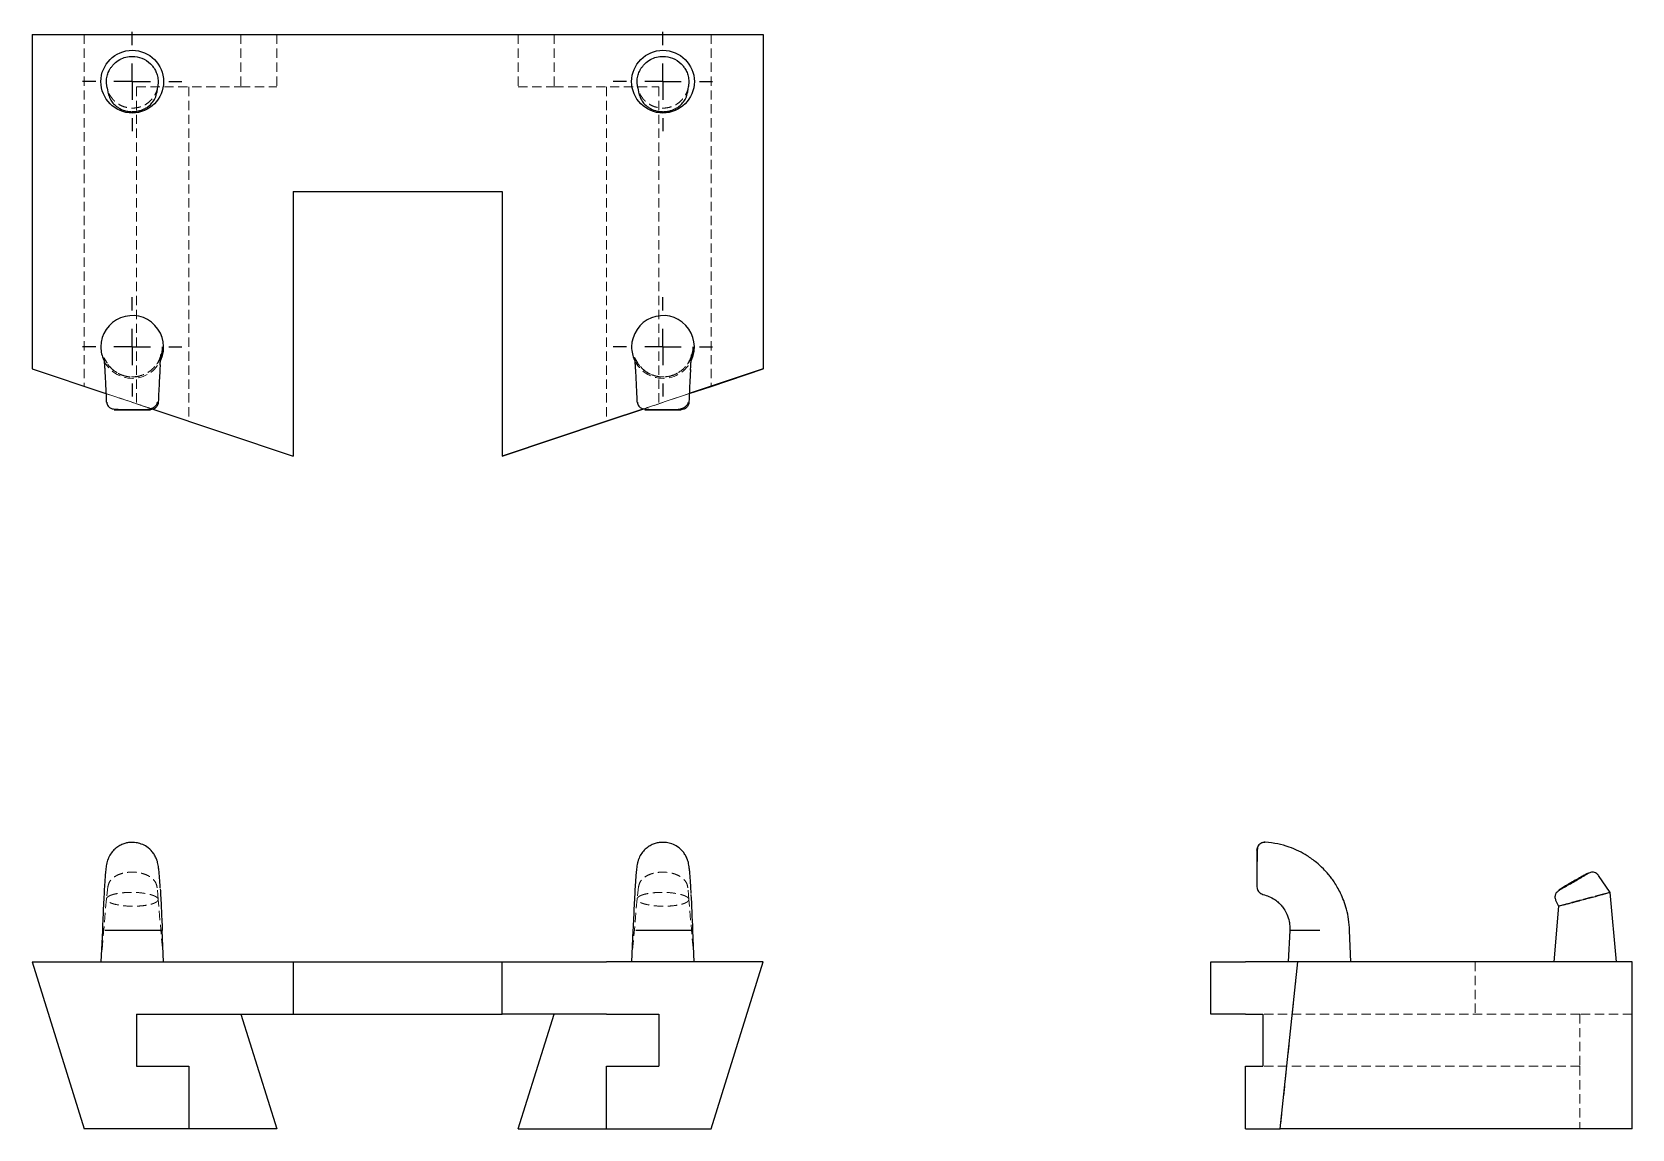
# Model space of a CAD drawing. Header units: millimetres. Extents: x 33 to 252, y 37 to 187.
import ezdxf

# ---------------------------------------------------------------- set-up
doc = ezdxf.new("R2010")
doc.units = ezdxf.units.MM
doc.linetypes.add('HIDDEN', pattern=[1.905, 1.27, -0.635])
doc.layers.add('10', color=7, linetype='Continuous')

# ---------------------------------------------------------------- blocks, each defined once
blk = doc.blocks.new('SW_CENTERMARKSYMBOL_0')
at = {"layer": '10', "color": 0}
for p, q in [((0, 5), (0, 6.79)), ((0, 0), (0, 2.5)), ((-5, 0), (-6.79, 0)), ((0, 0), (-2.5, 0)), ((0, 0), (0, -2.5)), ((0, 0), (2.5, 0)), ((5, 0), (6.79, 0)), ((0, -5), (0, -6.79))]:
    blk.add_line(p, q, dxfattribs=at)
blk = doc.blocks.new('SW_CENTERMARKSYMBOL_1')
at = {"layer": '10', "color": 0}
for p, q in [((0, 5), (0, 6.79)), ((0, 0), (0, 2.5)), ((-5, 0), (-6.79, 0)), ((0, 0), (-2.5, 0)), ((0, 0), (0, -2.5)), ((0, 0), (2.5, 0)), ((5, 0), (6.79, 0)), ((0, -5), (0, -6.79))]:
    blk.add_line(p, q, dxfattribs=at)
blk = doc.blocks.new('SW_CENTERMARKSYMBOL_2')
at = {"layer": '10', "color": 0}
for p, q in [((0, 5), (0, 6.79)), ((0, 0), (0, 2.5)), ((-5, 0), (-6.79, 0)), ((0, 0), (-2.5, 0)), ((0, 0), (0, -2.5)), ((0, 0), (2.5, 0)), ((5, 0), (6.79, 0)), ((0, -5), (0, -6.79))]:
    blk.add_line(p, q, dxfattribs=at)
blk = doc.blocks.new('SW_CENTERMARKSYMBOL_3')
at = {"layer": '10', "color": 0}
for p, q in [((0, 5), (0, 6.79)), ((0, 0), (0, 2.5)), ((-5, 0), (-6.79, 0)), ((0, 0), (-2.5, 0)), ((0, 0), (0, -2.5)), ((0, 0), (2.5, 0)), ((5, 0), (6.79, 0)), ((0, -5), (0, -6.79))]:
    blk.add_line(p, q, dxfattribs=at)

msp = doc.modelspace()

# ---------------------------------------------------------------- linework, layer by layer
at = {"color": 7, "linetype": 'Continuous', "lineweight": 25}
for p, q in [((33, 186.81), (33, 141.1)), ((33, 186.81), (133, 186.81)), ((133, 186.81), (133, 141.1)), ((43.28, 179.55), (43.18, 180.18)), ((43.26, 179.55), (43.43, 178.73)), ((50.1, 178.98), (50.2, 179.72)), ((50.25, 180.38), (50.19, 179.72)), ((115.85, 179.55), (115.75, 180.18)), ((115.83, 179.55), (116.01, 178.73)), ((122.67, 178.99), (122.78, 179.72)), ((122.82, 180.38), (122.76, 179.72)), ((50.09, 178.9), (50.1, 178.96)), ((122.66, 178.91), (122.66, 178.92)), ((68.71, 165.38), (68.71, 129.19)), ((68.71, 165.38), (97.29, 165.38)), ((97.29, 165.38), (97.29, 129.19)), ((33, 141.1), (43.11, 137.73)), ((133, 141.1), (122.89, 137.73)), ((125.86, 138.71), (133, 141.1)), ((122.89, 137.73), (125.86, 138.71)), ((49.54, 135.58), (68.71, 129.19)), ((97.29, 129.19), (111.57, 133.95)), ((111.57, 133.95), (97.29, 129.19)), ((116.65, 135.64), (111.57, 133.95)), ((111.57, 133.95), (116.65, 135.64)), ((200.62, 75.74), (200.61, 75.66)), ((43.41, 74.09), (43.39, 74.01)), ((50.05, 73.98), (50.01, 74.11)), ((115.97, 74.1), (115.96, 74.05)), ((200.52, 73.46), (200.52, 73.28)), ((248.83, 69.52), (247.23, 71.83)), ((248.83, 69.52), (247.23, 71.83)), ((241.37, 68.45), (241.76, 67.63)), ((241.37, 68.45), (241.76, 67.63)), ((249.67, 60.02), (248.84, 69.52)), ((241.76, 67.63), (241.1, 60.02)), ((42.62, 64.32), (42.43, 60.02)), ((51, 60.02), (50.81, 64.32)), ((115.19, 64.32), (115, 60.02)), ((123.57, 60.02), (123.38, 64.32)), ((205, 64.32), (204.81, 60.02)), ((213.38, 60.02), (213.19, 64.32)), ((33, 60.02), (68.71, 60.02)), ((33, 60.02), (40.14, 37.17)), ((68.71, 60.02), (68.71, 52.88)), ((68.71, 60.02), (97.29, 60.02)), ((97.29, 52.88), (97.29, 60.02)), ((97.29, 60.02), (111.57, 60.02)), ((133, 60.02), (111.57, 60.02)), ((125.86, 37.17), (133, 60.02)), ((194.19, 52.88), (194.19, 60.02)), ((194.19, 60.02), (198.95, 60.02)), ((206.1, 60.02), (198.95, 60.02)), ((203.71, 37.17), (206.1, 60.02)), ((251.81, 60.02), (206.1, 60.02)), ((251.81, 37.17), (251.81, 60.02)), ((47.29, 52.88), (68.71, 52.88)), ((47.29, 52.88), (47.29, 45.74)), ((61.57, 52.88), (66.5, 37.17)), ((68.71, 52.88), (97.29, 52.88)), ((111.57, 52.88), (97.29, 52.88)), ((99.5, 37.17), (104.43, 52.88)), ((111.57, 52.88), (118.71, 52.88)), ((118.71, 52.88), (118.71, 45.74)), ((198.95, 52.88), (194.19, 52.88)), ((198.95, 52.88), (201.33, 52.88)), ((201.33, 52.88), (201.33, 45.74)), ((47.29, 45.74), (54.43, 45.74)), ((54.43, 45.74), (54.43, 37.17)), ((111.57, 45.74), (118.71, 45.74)), ((111.57, 37.17), (111.57, 45.74)), ((198.95, 37.17), (198.95, 45.74)), ((198.95, 45.74), (201.33, 45.74)), ((54.43, 37.17), (40.14, 37.17)), ((66.5, 37.17), (54.43, 37.17)), ((99.5, 37.17), (111.57, 37.17)), ((111.57, 37.17), (125.86, 37.17)), ((198.95, 37.17), (203.71, 37.17)), ((251.81, 37.17), (203.71, 37.17))]:
    msp.add_line(p, q, dxfattribs=at)
at = {"color": 7, "linetype": 'HIDDEN', "lineweight": 18}
for p, q in [((40.14, 186.81), (40.14, 138.71)), ((61.57, 186.81), (61.57, 179.67)), ((66.5, 186.81), (66.5, 179.67)), ((99.5, 186.81), (99.5, 179.67)), ((104.43, 186.81), (104.43, 179.67)), ((125.86, 186.81), (125.86, 138.71)), ((47.29, 179.67), (47.29, 136.33)), ((47.29, 179.67), (61.57, 179.67)), ((54.43, 179.67), (54.43, 133.95)), ((61.57, 179.67), (66.5, 179.67)), ((99.5, 179.67), (104.43, 179.67)), ((104.43, 179.67), (118.71, 179.67)), ((111.57, 179.67), (111.57, 133.95)), ((118.71, 179.67), (118.71, 136.33)), ((50.1, 178.96), (50.1, 178.98)), ((122.66, 178.92), (122.67, 178.99)), ((33, 141.1), (40.14, 138.71)), ((54.43, 133.95), (40.14, 138.71)), ((43.11, 137.73), (49.54, 135.58)), ((47.29, 136.33), (54.43, 133.95)), ((111.57, 133.95), (122.89, 137.73)), ((122.89, 137.73), (116.65, 135.64)), ((116.65, 135.64), (118.71, 136.33)), ((43.38, 70.3), (43.18, 68.64)), ((50.25, 68.57), (50.12, 70.17)), ((115.96, 70.3), (115.76, 68.64)), ((122.82, 68.57), (122.69, 70.17)), ((43.18, 68.63), (42.43, 60.02)), ((43.18, 68.57), (43.19, 68.64)), ((51, 60.02), (50.25, 68.57)), ((115.75, 68.63), (115, 60.02)), ((115.75, 68.57), (115.76, 68.64)), ((123.57, 60.02), (122.82, 68.57)), ((246.76, 68.99), (247.3, 69.13)), ((206.1, 60.02), (203.71, 37.17)), ((230.38, 60.02), (230.38, 52.88)), ((244.67, 52.88), (201.33, 52.88)), ((244.67, 52.88), (244.67, 45.74)), ((251.81, 52.88), (244.67, 52.88)), ((244.67, 45.74), (201.33, 45.74)), ((244.67, 45.74), (244.67, 37.17))]:
    msp.add_line(p, q, dxfattribs=at)
at = {"color": 7, "linetype": 'Continuous', "lineweight": 25}
for centre in [(46.71, 180.38), (119.29, 180.38)]:
    msp.add_circle(centre, 4.29, dxfattribs=at)
for centre, start, end in [((46.71, 144.1), 335.3015, 180), ((119.29, 144.1), 335.3311, 180), ((46.71, 144.1), 180, 204.8357), ((119.29, 144.1), 180, 204.7913)]:
    msp.add_arc(centre, 4.29, start, end, dxfattribs=at)
at = {"color": 7, "linetype": 'HIDDEN', "lineweight": 18}
for centre, start, end in [((46.71, 144.1), 204.8357, 335.3015), ((119.29, 144.1), 204.7913, 335.3311)]:
    msp.add_arc(centre, 4.29, start, end, dxfattribs=at)
at = {"color": 7, "linetype": 'Continuous', "lineweight": 25}
for points, knots in [([(43.5, 181.76), (43.52, 181.81), (43.57, 181.93), (43.66, 182.08), (43.75, 182.23), (43.85, 182.37), (43.95, 182.5), (44.04, 182.62), (44.14, 182.73), (44.43, 183.02), (44.97, 183.42), (45.82, 183.76), (46.86, 183.89), (48.08, 183.66), (48.92, 183.11), (49.35, 182.67), (49.5, 182.48), (49.66, 182.27), (49.81, 182.03), (49.94, 181.76), (50.07, 181.46), (50.16, 181.12), (50.23, 180.76), (50.25, 180.51), (50.25, 180.38)], [0, 0, 0, 0, 0.019971, 0.039213, 0.057728, 0.07552, 0.092592, 0.108946, 0.124586, 0.139515, 0.237907, 0.332572, 0.42404, 0.561304, 0.707955, 0.731314, 0.756914, 0.784767, 0.814886, 0.847287, 0.881983, 0.918989, 0.958323, 1, 1, 1, 1]), ([(116.07, 181.76), (116.09, 181.81), (116.15, 181.93), (116.23, 182.08), (116.32, 182.23), (116.42, 182.37), (116.52, 182.5), (116.62, 182.62), (116.72, 182.73), (117, 183.02), (117.54, 183.42), (118.39, 183.76), (119.44, 183.89), (120.65, 183.66), (121.49, 183.11), (121.92, 182.67), (122.08, 182.48), (122.23, 182.27), (122.38, 182.03), (122.52, 181.76), (122.64, 181.46), (122.73, 181.12), (122.8, 180.76), (122.82, 180.51), (122.82, 180.38)], [0, 0, 0, 0, 0.019976, 0.039222, 0.057741, 0.075537, 0.092612, 0.10897, 0.124613, 0.139544, 0.237933, 0.332595, 0.42406, 0.56132, 0.707965, 0.731324, 0.756922, 0.784774, 0.814893, 0.847292, 0.881987, 0.918992, 0.958324, 1, 1, 1, 1]), ([(43.18, 180.18), (43.18, 180.22), (43.18, 180.29), (43.18, 180.48), (43.2, 180.76), (43.27, 181.12), (43.37, 181.45), (43.45, 181.66), (43.5, 181.76)], [0, 0, 0, 0, 0.066678, 0.122412, 0.359756, 0.585073, 0.798458, 1, 1, 1, 1]), ([(115.75, 180.18), (115.75, 180.22), (115.75, 180.29), (115.75, 180.48), (115.77, 180.76), (115.84, 181.12), (115.94, 181.45), (116.02, 181.66), (116.07, 181.76)], [0, 0, 0, 0, 0.066693, 0.122436, 0.359769, 0.585078, 0.798459, 1, 1, 1, 1]), ([(43.43, 178.76), (43.5, 178.5), (43.63, 178.03), (44.03, 177.48), (44.43, 177.08), (44.95, 176.71), (45.53, 176.44), (46.2, 176.29), (46.75, 176.26), (47.27, 176.31), (47.74, 176.41), (48.15, 176.55), (48.55, 176.74), (48.99, 177.03), (49.46, 177.49), (49.9, 178.14), (50.03, 178.68), (50.1, 178.97)], [0, 0, 0, 0, 0.088354, 0.162845, 0.223783, 0.272432, 0.374007, 0.430836, 0.490849, 0.546926, 0.597599, 0.642807, 0.685954, 0.741797, 0.812566, 0.898739, 1, 1, 1, 1]), ([(116, 178.77), (116.07, 178.52), (116.2, 178.04), (116.6, 177.48), (117, 177.08), (117.52, 176.71), (118.11, 176.44), (118.78, 176.3), (119.32, 176.26), (119.84, 176.3), (120.31, 176.41), (120.72, 176.55), (121.12, 176.74), (121.56, 177.03), (122.03, 177.49), (122.47, 178.14), (122.6, 178.68), (122.67, 178.97)], [0, 0, 0, 0, 0.089069, 0.16401, 0.225011, 0.273527, 0.375022, 0.431918, 0.491848, 0.547673, 0.598095, 0.643163, 0.686292, 0.742213, 0.812982, 0.898873, 1, 1, 1, 1]), ([(42.84, 142.63), (42.84, 142.63), (42.83, 142.62), (42.84, 142.52), (42.86, 142.26), (42.89, 141.85), (42.93, 141.28), (42.97, 140.63), (43.01, 139.88), (43.05, 139.08), (43.09, 138.23), (43.13, 137.38), (43.15, 136.8), (43.16, 136.55)], [0, 0, 0, 0, 0.049582, 0.103806, 0.151847, 0.261619, 0.353151, 0.459502, 0.580761, 0.681566, 0.790881, 0.908773, 1, 1, 1, 1]), ([(50.52, 141.59), (50.52, 141.61), (50.54, 141.87), (50.57, 142.27), (50.61, 142.74), (50.64, 143.05), (50.65, 143.09), (50.65, 143.11)], [0, 0, 0, 0, 0.028923, 0.278644, 0.535467, 0.785155, 1, 1, 1, 1]), ([(50.81, 144.1), (50.8, 143.83), (50.79, 143.42), (50.66, 143.03), (50.61, 142.9)], [0, 0, 0, 0, 0.659572, 1, 1, 1, 1]), ([(115.41, 142.64), (115.41, 142.63), (115.4, 142.63), (115.41, 142.53), (115.43, 142.27), (115.46, 141.87), (115.5, 141.31), (115.54, 140.66), (115.58, 139.93), (115.62, 139.13), (115.65, 138.29), (115.69, 137.42), (115.72, 136.82), (115.73, 136.55)], [0, 0, 0, 0, 0.047306, 0.101157, 0.148873, 0.257766, 0.348611, 0.454198, 0.574615, 0.674737, 0.783321, 0.900439, 1, 1, 1, 1]), ([(123.06, 140.95), (123.07, 141.18), (123.1, 141.65), (123.14, 142.24), (123.18, 142.71), (123.21, 143.02), (123.21, 143.06), (123.22, 143.08)], [0, 0, 0, 0, 0.200612, 0.405528, 0.616406, 0.821701, 1, 1, 1, 1]), ([(123.38, 144.1), (123.37, 143.83), (123.36, 143.42), (123.23, 143.04), (123.19, 142.91)], [0, 0, 0, 0, 0.666574, 1, 1, 1, 1]), ([(50.52, 141.65), (50.51, 141.38), (50.47, 140.74), (50.41, 139.52), (50.34, 138.08), (50.29, 137.06), (50.27, 136.55)], [0, 0, 0, 0, 0.200444, 0.467039, 0.733518, 1, 1, 1, 1]), ([(123.06, 141.01), (123.04, 140.67), (122.99, 139.87), (122.92, 138.34), (122.87, 137.15), (122.84, 136.55)], [0, 0, 0, 0, 0.265012, 0.632513, 1, 1, 1, 1]), ([(43.23, 136.57), (43.23, 136.57), (43.16, 136.57), (43.16, 136.56), (43.16, 136.55)], [0, 0, 0, 0, 0.022833, 1, 1, 1, 1]), ([(43.23, 136.57), (43.24, 136.47), (43.26, 136.26), (43.41, 136.01), (43.59, 135.83), (43.86, 135.68), (44.17, 135.62), (44.56, 135.59), (45.02, 135.56), (45.63, 135.55), (46.43, 135.55), (47.41, 135.55), (48.15, 135.54), (48.72, 135.55), (49.17, 135.64), (49.54, 135.79), (49.83, 135.98), (50.09, 136.24), (50.16, 136.46), (50.2, 136.57)], [0, 0, 0, 0, 0.035181, 0.06653, 0.095793, 0.124803, 0.18807, 0.255244, 0.317362, 0.375242, 0.48071, 0.584765, 0.690492, 0.745962, 0.812542, 0.852331, 0.896939, 0.946346, 1, 1, 1, 1]), ([(50.27, 136.55), (50.26, 136.28), (50.14, 136.01), (49.74, 135.63), (49.47, 135.52), (49.2, 135.52)], [0, 0, 0, 0, 0.5, 0.5, 1, 1, 1, 1]), ([(115.79, 136.57), (115.79, 136.57), (115.73, 136.57), (115.73, 136.56), (115.73, 136.55)], [0, 0, 0, 0, 0.023438, 1, 1, 1, 1]), ([(115.79, 136.57), (115.8, 136.47), (115.83, 136.26), (115.97, 136.01), (116.15, 135.83), (116.42, 135.68), (116.73, 135.62), (117.12, 135.59), (117.59, 135.56), (118.21, 135.55), (119, 135.55), (119.98, 135.55), (120.72, 135.54), (121.29, 135.55), (121.75, 135.64), (122.12, 135.79), (122.41, 135.98), (122.66, 136.24), (122.74, 136.46), (122.78, 136.57)], [0, 0, 0, 0, 0.035119, 0.066382, 0.095542, 0.124462, 0.187738, 0.255199, 0.31761, 0.375398, 0.480347, 0.584432, 0.690595, 0.746325, 0.813118, 0.852909, 0.897391, 0.946571, 1, 1, 1, 1]), ([(122.84, 136.55), (122.83, 136.28), (122.71, 136.01), (122.31, 135.63), (122.04, 135.52), (121.77, 135.52)], [0, 0, 0, 0, 0.5, 0.5, 1, 1, 1, 1]), ([(44.23, 135.52), (44.22, 135.52), (44.49, 135.52), (45.17, 135.52), (45.45, 135.52), (46.06, 135.52), (46.38, 135.52), (47.04, 135.52), (47.37, 135.52), (47.97, 135.52), (48.25, 135.52), (48.93, 135.52), (49.2, 135.52), (49.2, 135.52)], [0, 0, 0, 0, 0.25, 0.25, 0.375, 0.375, 0.5, 0.5, 0.625, 0.625, 0.75, 0.75, 1, 1, 1, 1]), ([(116.8, 135.52), (116.8, 135.52), (116.86, 135.52), (117.1, 135.52), (117.28, 135.52), (117.75, 135.52), (118.02, 135.52), (118.63, 135.52), (118.95, 135.52), (119.61, 135.52), (119.93, 135.52), (120.54, 135.52), (120.82, 135.52), (121.28, 135.52), (121.46, 135.52), (121.71, 135.52), (121.77, 135.52), (121.77, 135.52)], [0, 0, 0, 0, 0.125, 0.125, 0.25, 0.25, 0.375, 0.375, 0.5, 0.5, 0.625, 0.625, 0.75, 0.75, 0.875, 0.875, 1, 1, 1, 1]), ([(50.03, 74.07), (49.95, 74.26), (49.79, 74.61), (49.37, 75.21), (48.77, 75.76), (47.98, 76.15), (47.18, 76.35), (46.45, 76.37), (45.79, 76.26), (45.25, 76.07), (44.7, 75.76), (44.18, 75.33), (43.72, 74.76), (43.51, 74.31), (43.4, 74.07)], [0, 0, 0, 0, 0.070495, 0.136393, 0.253802, 0.353515, 0.440362, 0.544855, 0.606029, 0.673255, 0.746449, 0.825308, 0.909827, 1, 1, 1, 1]), ([(122.62, 74.05), (122.54, 74.24), (122.38, 74.6), (121.96, 75.2), (121.35, 75.76), (120.56, 76.15), (119.74, 76.36), (119.01, 76.38), (118.34, 76.26), (117.8, 76.06), (117.24, 75.74), (116.71, 75.3), (116.24, 74.72), (116.04, 74.25), (115.93, 74.01)], [0, 0, 0, 0, 0.070181, 0.135923, 0.253209, 0.352581, 0.438745, 0.542732, 0.603659, 0.670692, 0.744031, 0.823572, 0.908963, 1, 1, 1, 1]), ([(200.61, 75.72), (200.6, 75.65), (200.57, 75.52), (200.54, 74.94), (200.53, 74.22), (200.53, 73.69), (200.52, 73.46)], [0, 0, 0, 0, 0.278642, 0.54664, 0.804823, 1, 1, 1, 1]), ([(200.52, 75.31), (200.53, 75.38), (200.54, 75.53), (200.59, 75.63), (200.61, 75.68)], [0, 0, 0, 0, 0.488417, 1, 1, 1, 1]), ([(200.52, 75.3), (200.52, 75.3), (200.52, 75.33), (200.52, 75.23), (200.52, 75), (200.52, 74.59), (200.52, 74.06), (200.52, 73.44), (200.52, 73.01), (200.52, 72.79)], [0, 0, 0, 0, 0.001901, 0.168345, 0.334887, 0.501043, 0.667614, 0.834071, 1, 1, 1, 1]), ([(201.66, 76.37), (201.55, 76.37), (201.33, 76.37), (201.03, 76.23), (200.77, 76.02), (200.67, 75.83), (200.61, 75.73)], [0, 0, 0, 0, 0.250326, 0.500685, 0.750093, 1, 1, 1, 1]), ([(213.19, 64.32), (213.16, 64.83), (213.1, 65.81), (212.8, 67.17), (212.42, 68.35), (211.98, 69.37), (211.54, 70.22), (211.1, 70.92), (210.69, 71.49), (210.21, 72.1), (209.55, 72.82), (208.6, 73.69), (207.48, 74.5), (206.22, 75.2), (204.87, 75.76), (203.34, 76.2), (202.24, 76.31), (201.66, 76.37)], [0, 0, 0, 0, 0.083692, 0.159494, 0.227501, 0.287762, 0.340322, 0.385229, 0.422532, 0.456214, 0.512554, 0.582839, 0.666918, 0.738922, 0.81848, 0.905532, 1, 1, 1, 1]), ([(43.37, 74.02), (43.36, 73.99), (43.28, 73.79), (43.23, 73.53), (43.13, 73.04), (43.06, 72.42), (42.99, 71.57), (42.92, 70.56), (42.85, 69.31), (42.77, 67.75), (42.7, 66.07), (42.65, 64.9), (42.62, 64.32)], [0, 0, 0, 0, 0.008636, 0.061411, 0.128661, 0.250845, 0.36162, 0.466206, 0.59886, 0.732991, 0.867102, 1, 1, 1, 1]), ([(50.53, 70.14), (50.53, 70.3), (50.5, 70.78), (50.45, 71.46), (50.39, 72.22), (50.33, 72.79), (50.27, 73.22), (50.19, 73.57), (50.14, 73.8), (50.07, 73.97), (50.06, 73.99)], [0, 0, 0, 0, 0.086683, 0.274146, 0.470407, 0.660307, 0.789542, 0.900578, 0.988294, 1, 1, 1, 1]), ([(115.97, 74.1), (115.95, 74.04), (115.86, 73.81), (115.79, 73.51), (115.7, 73.02), (115.63, 72.39), (115.56, 71.54), (115.49, 70.53), (115.42, 69.29), (115.34, 67.73), (115.27, 66.06), (115.22, 64.9), (115.19, 64.32)], [0, 0, 0, 0, 0.017963, 0.0699512, 0.1364464, 0.257527, 0.3673918, 0.4710478, 0.6024706, 0.7353885, 0.8682972, 1, 1, 1, 1]), ([(123.15, 69.36), (123.13, 69.77), (123.09, 70.53), (123.02, 71.45), (122.97, 72.2), (122.9, 72.78), (122.84, 73.21), (122.77, 73.56), (122.7, 73.82), (122.62, 74.03), (122.6, 74.09)], [0, 0, 0, 0, 0.20019, 0.3609848, 0.529251, 0.6919207, 0.8025118, 0.8974152, 0.9722581, 1, 1, 1, 1]), ([(200.52, 72.79), (200.52, 72.57), (200.52, 72.14), (200.52, 71.53), (200.52, 71.01), (200.52, 70.6), (200.52, 70.33), (200.52, 70.3), (200.52, 70.29)], [0, 0, 0, 0, 0.167329, 0.334858, 0.502748, 0.67058, 0.837384, 1, 1, 1, 1]), ([(247.24, 71.83), (247.19, 71.88), (247.11, 71.99), (246.93, 72.14), (246.69, 72.25), (246.44, 72.29), (246.2, 72.27), (246.03, 72.2), (245.81, 72.11), (245.65, 72.03), (245.61, 72.01)], [0, 0, 0, 0, 0.081444, 0.156118, 0.286889, 0.398855, 0.500812, 0.711294, 0.934263, 1, 1, 1, 1]), ([(200.52, 70.29), (200.54, 70.17), (200.56, 69.93), (200.74, 69.61), (201, 69.36), (201.23, 69.28), (201.34, 69.25)], [0, 0, 0, 0, 0.250145, 0.499856, 0.749597, 1, 1, 1, 1]), ([(242.25, 70.06), (242.24, 70.05), (242.07, 69.95), (241.82, 69.78), (241.57, 69.59), (241.39, 69.37), (241.3, 69.14), (241.27, 68.93), (241.28, 68.7), (241.34, 68.53), (241.37, 68.45)], [0, 0, 0, 0, 0.023109, 0.24746, 0.465309, 0.651561, 0.737253, 0.821573, 0.907914, 1, 1, 1, 1]), ([(245.34, 71.84), (245.16, 71.74), (244.95, 71.61), (244.49, 71.34), (244.23, 71.19), (243.71, 70.88), (243.44, 70.73), (242.94, 70.45), (242.71, 70.32), (242.31, 70.09), (242.15, 70), (241.91, 69.88), (241.84, 69.84), (241.8, 69.83), (241.83, 69.85), (241.99, 69.96), (242.25, 70.12), (242.67, 70.37), (243.14, 70.64), (243.4, 70.79), (243.92, 71.1), (244.19, 71.25), (244.69, 71.53), (244.92, 71.66), (245.32, 71.89), (245.48, 71.98), (245.72, 72.1), (245.79, 72.14), (245.83, 72.15), (245.8, 72.13), (245.64, 72.02), (245.51, 71.94), (245.34, 71.84)], [0, 0, 0, 0, 0.0625, 0.0625, 0.125, 0.125, 0.1875, 0.1875, 0.25, 0.25, 0.3125, 0.3125, 0.375, 0.375, 0.4375, 0.4375, 0.5, 0.5625, 0.5625, 0.625, 0.625, 0.6875, 0.6875, 0.75, 0.75, 0.8125, 0.8125, 0.875, 0.875, 0.9375, 0.9375, 1, 1, 1, 1]), ([(50.54, 70.01), (50.59, 69.23), (50.63, 68.33), (50.72, 66.39), (50.77, 65.36), (50.81, 64.32)], [0, 0, 0, 0, 0.5, 0.5, 1, 1, 1, 1]), ([(201.34, 69.25), (201.34, 69.25), (201.34, 69.24), (201.34, 69.25), (201.34, 69.25)], [0, 0, 0, 0, 0.4985772, 1, 1, 1, 1]), ([(201.34, 69.22), (201.62, 69.15), (202.19, 69), (202.9, 68.59), (203.45, 68.16), (203.87, 67.74), (204.27, 67.22), (204.67, 66.49), (204.92, 65.7), (205.02, 64.95), (205.01, 64.54), (205, 64.32)], [0, 0, 0, 0, 0.12918, 0.2642182, 0.3670585, 0.4416659, 0.5341585, 0.6589334, 0.8147058, 0.9038447, 1, 1, 1, 1]), ([(245.38, 68.57), (245.09, 68.49), (244.56, 68.35), (243.94, 68.18), (243.53, 68.08), (243.27, 68.01), (243.05, 67.95), (242.74, 67.87), (242.38, 67.77), (242.03, 67.69), (241.83, 67.64), (241.75, 67.62), (241.77, 67.63), (241.77, 67.63)], [0, 0, 0, 0, 0.155331, 0.290052, 0.349647, 0.403966, 0.452985, 0.496686, 0.62395, 0.747211, 0.86661, 0.982317, 1, 1, 1, 1]), ([(248.83, 69.52), (248.82, 69.52), (248.81, 69.51), (248.63, 69.45), (248.32, 69.37), (247.96, 69.27), (247.6, 69.17), (247.29, 69.08), (246.84, 68.95), (246.2, 68.78), (245.67, 68.64), (245.38, 68.57)], [0, 0, 0, 0, 0.103014, 0.226038, 0.353282, 0.485131, 0.55085, 0.622286, 0.702864, 0.840928, 1, 1, 1, 1]), ([(50.81, 64.32), (50.81, 64.32), (50.73, 64.32), (50.43, 64.32), (50.2, 64.32), (49.63, 64.32), (49.28, 64.32), (48.51, 64.32), (48.07, 64.32), (47.18, 64.32), (46.71, 64.32), (45.8, 64.32), (45.35, 64.32), (44.52, 64.32), (44.14, 64.32), (43.49, 64.32), (43.22, 64.32), (43.02, 64.32)], [0, 0, 0, 0, 0.125, 0.125, 0.25, 0.25, 0.375, 0.375, 0.5, 0.5, 0.625, 0.625, 0.75, 0.75, 0.875, 0.875, 1, 1, 1, 1]), ([(123.38, 64.32), (123.38, 64.32), (123.31, 64.32), (123, 64.32), (122.78, 64.32), (122.2, 64.32), (121.86, 64.32), (121.08, 64.32), (120.65, 64.32), (119.75, 64.32), (119.28, 64.32), (118.37, 64.32), (117.92, 64.32), (117.09, 64.32), (116.71, 64.32), (116.06, 64.32), (115.79, 64.32), (115.59, 64.32)], [0, 0, 0, 0, 0.125, 0.125, 0.25, 0.25, 0.375, 0.375, 0.5, 0.5, 0.625, 0.625, 0.75, 0.75, 0.875, 0.875, 1, 1, 1, 1]), ([(209.1, 64.32), (208.56, 64.32), (208.02, 64.32), (207.03, 64.32), (206.58, 64.32), (205.82, 64.32), (205.51, 64.32), (205.1, 64.32), (205, 64.32), (205, 64.32)], [0, 0, 0, 0, 0.25, 0.25, 0.5, 0.5, 0.75, 0.75, 1, 1, 1, 1])]:
    msp.add_open_spline(points, degree=3, knots=knots, dxfattribs=at)
at = {"color": 7, "linetype": 'HIDDEN', "lineweight": 18}
for points, knots in [([(50.19, 179.72), (50.18, 179.65), (50.16, 179.34), (49.99, 178.94), (49.78, 178.53), (49.62, 178.27), (49.45, 178.05), (49.18, 177.74), (48.76, 177.38), (48.14, 177.03), (47.49, 176.82), (46.82, 176.74), (46.14, 176.79), (45.48, 176.96), (44.99, 177.2), (44.66, 177.41), (44.47, 177.56), (44.22, 177.78), (43.91, 178.12), (43.57, 178.66), (43.33, 179.15), (43.29, 179.47), (43.28, 179.55)], [0, 0, 0, 0, 0.020076, 0.098037, 0.132524, 0.163957, 0.192323, 0.217612, 0.291259, 0.362589, 0.431683, 0.49864, 0.565479, 0.634544, 0.705934, 0.730298, 0.754933, 0.779841, 0.832961, 0.898664, 0.976813, 1, 1, 1, 1]), ([(122.76, 179.72), (122.75, 179.66), (122.73, 179.34), (122.56, 178.94), (122.36, 178.53), (122.19, 178.27), (122.02, 178.05), (121.75, 177.74), (121.33, 177.38), (120.71, 177.03), (120.06, 176.82), (119.39, 176.74), (118.72, 176.79), (118.05, 176.96), (117.56, 177.2), (117.24, 177.41), (117.04, 177.56), (116.79, 177.78), (116.48, 178.12), (116.14, 178.66), (115.91, 179.15), (115.86, 179.47), (115.85, 179.55)], [0, 0, 0, 0, 0.020828, 0.098724, 0.133182, 0.16459, 0.192933, 0.218201, 0.291786, 0.363057, 0.432094, 0.498997, 0.565779, 0.634787, 0.706118, 0.730463, 0.755078, 0.779966, 0.833041, 0.898689, 0.976773, 1, 1, 1, 1]), ([(43.1, 142.16), (43.05, 142.25), (42.95, 142.43), (42.88, 142.58), (42.85, 142.65), (42.84, 142.63), (42.84, 142.63)], [0, 0, 0, 0, 0.345452, 0.662871, 0.951563, 1, 1, 1, 1]), ([(47.86, 140.18), (47.74, 140.14), (47.38, 140.02), (46.71, 139.98), (45.91, 140.05), (45.14, 140.29), (44.42, 140.67), (43.83, 141.16), (43.35, 141.71), (43.13, 142.11), (43.02, 142.32)], [0, 0, 0, 0, 0.0624784, 0.202096, 0.3417136, 0.4813312, 0.6209488, 0.7605664, 0.8802832, 1, 1, 1, 1]), ([(50.65, 143.11), (50.65, 143.12), (50.65, 143.14), (50.64, 143.07), (50.6, 142.9), (50.53, 142.7), (50.41, 142.36), (50.18, 141.93), (49.88, 141.51), (49.43, 141.01), (48.76, 140.52), (47.87, 140.15), (46.94, 139.98), (45.98, 140.03), (45.06, 140.32), (44.23, 140.82), (43.53, 141.47), (43.22, 142.01), (43.06, 142.28)], [0, 0, 0, 0, 0.003453, 0.069867, 0.097455, 0.122273, 0.167868, 0.213202, 0.259884, 0.306865, 0.396509, 0.48217, 0.566887, 0.652706, 0.739433, 0.826612, 0.913501, 1, 1, 1, 1]), ([(50.61, 142.9), (50.58, 142.77), (50.47, 142.39), (50.22, 141.92), (49.96, 141.62), (49.88, 141.53)], [0, 0, 0, 0, 0.247437, 0.758812, 1, 1, 1, 1]), ([(115.67, 142.16), (115.62, 142.25), (115.52, 142.43), (115.45, 142.58), (115.42, 142.65), (115.41, 142.64), (115.41, 142.64)], [0, 0, 0, 0, 0.342687, 0.657495, 0.943786, 1, 1, 1, 1]), ([(121.26, 140.53), (121.13, 140.45), (120.76, 140.24), (120.09, 140.05), (119.29, 139.97), (118.48, 140.05), (117.71, 140.28), (116.99, 140.67), (116.4, 141.16), (115.92, 141.71), (115.7, 142.11), (115.59, 142.32)], [0, 0, 0, 0, 0.069277, 0.189917, 0.310557, 0.431198, 0.551838, 0.672478, 0.793119, 0.896559, 1, 1, 1, 1]), ([(123.22, 143.08), (123.22, 143.08), (123.22, 143.11), (123.21, 143.04), (123.16, 142.88), (123.1, 142.67), (122.97, 142.34), (122.74, 141.91), (122.45, 141.5), (121.99, 141), (121.32, 140.51), (120.43, 140.14), (119.49, 139.98), (118.54, 140.04), (117.62, 140.32), (116.8, 140.82), (116.1, 141.48), (115.79, 142.01), (115.63, 142.28)], [0, 0, 0, 0, 0.002935, 0.06971, 0.097476, 0.122349, 0.167801, 0.212941, 0.259571, 0.306667, 0.39664, 0.482406, 0.567042, 0.652708, 0.739356, 0.826538, 0.913464, 1, 1, 1, 1]), ([(123.19, 142.91), (123.15, 142.78), (123.05, 142.4), (122.8, 141.93), (122.54, 141.63), (122.47, 141.54)], [0, 0, 0, 0, 0.257048, 0.771359, 1, 1, 1, 1]), ([(200.61, 75.66), (200.61, 75.66), (200.6, 75.63), (200.59, 75.47), (200.58, 75.18), (200.57, 74.8), (200.57, 74.35), (200.56, 73.85), (200.55, 73.31), (200.55, 72.95), (200.54, 72.78)], [0, 0, 0, 0, 0.008139, 0.153699, 0.298532, 0.44229, 0.584336, 0.724483, 0.863172, 1, 1, 1, 1]), ([(201.66, 76.37), (201.55, 76.36), (201.33, 76.36), (201.03, 76.23), (200.77, 76.01), (200.67, 75.82), (200.61, 75.72)], [0, 0, 0, 0, 0.250471, 0.500877, 0.750225, 1, 1, 1, 1]), ([(50.12, 70.15), (50.07, 70.39), (49.98, 70.83), (49.55, 71.35), (49.08, 71.71), (48.59, 71.95), (48.11, 72.11), (47.53, 72.24), (46.97, 72.3), (46.4, 72.29), (45.93, 72.25), (45.42, 72.15), (44.88, 71.98), (44.36, 71.72), (43.89, 71.36), (43.52, 70.88), (43.43, 70.49), (43.38, 70.28)], [0, 0, 0, 0, 0.0922, 0.173599, 0.244259, 0.306088, 0.360832, 0.409192, 0.495599, 0.53793, 0.58611, 0.64123, 0.703791, 0.771218, 0.84275, 0.918968, 1, 1, 1, 1]), ([(122.69, 70.16), (122.65, 70.39), (122.55, 70.83), (122.14, 71.34), (121.68, 71.69), (121.2, 71.93), (120.74, 72.09), (120.18, 72.23), (119.45, 72.31), (118.69, 72.28), (118.04, 72.16), (117.53, 72.01), (117.03, 71.78), (116.54, 71.43), (116.11, 70.94), (116.01, 70.51), (115.95, 70.29)], [0, 0, 0, 0, 0.090562, 0.170745, 0.240869, 0.302102, 0.355204, 0.400812, 0.486848, 0.583707, 0.637378, 0.695176, 0.7583, 0.829595, 0.910127, 1, 1, 1, 1]), ([(200.52, 70.29), (200.54, 70.17), (200.56, 69.93), (200.74, 69.62), (201, 69.37), (201.23, 69.29), (201.34, 69.25)], [0, 0, 0, 0, 0.249822, 0.499421, 0.749304, 1, 1, 1, 1]), ([(245.61, 72.01), (245.52, 71.97), (245.31, 71.86), (244.88, 71.62), (244.34, 71.32), (243.76, 70.98), (243.19, 70.64), (242.67, 70.33), (242.39, 70.15), (242.25, 70.06)], [0, 0, 0, 0, 0.099558, 0.246144, 0.402178, 0.558739, 0.712592, 0.864543, 1, 1, 1, 1]), ([(50.25, 68.57), (50.25, 68.55), (50.25, 68.51), (50.24, 68.47), (50.22, 68.42), (50.2, 68.37), (50.16, 68.33), (50.12, 68.29), (50.07, 68.25), (50.02, 68.21), (49.96, 68.17), (49.9, 68.14), (49.83, 68.1), (49.77, 68.07), (49.7, 68.04), (49.63, 68.01), (49.56, 67.99), (49.49, 67.96), (49.42, 67.94), (49.35, 67.92), (49.09, 67.84), (48.57, 67.74), (47.72, 67.65), (46.67, 67.61), (45.43, 67.68), (44.57, 67.83), (44.13, 67.95), (43.98, 68), (43.82, 68.06), (43.66, 68.12), (43.52, 68.2), (43.39, 68.28), (43.28, 68.37), (43.21, 68.47), (43.19, 68.54), (43.18, 68.57)], [0, 0, 0, 0, 0.017567, 0.034671, 0.051311, 0.067487, 0.083194, 0.098434, 0.113203, 0.127501, 0.141327, 0.154679, 0.167555, 0.179956, 0.191879, 0.203325, 0.214291, 0.224778, 0.234785, 0.244311, 0.253356, 0.339231, 0.42153, 0.500441, 0.619511, 0.746659, 0.766083, 0.787708, 0.811529, 0.837538, 0.865725, 0.896078, 0.928585, 0.963231, 1, 1, 1, 1]), ([(43.19, 68.68), (43.2, 68.69), (43.21, 68.73), (43.24, 68.77), (43.27, 68.82), (43.32, 68.87), (43.37, 68.91), (43.43, 68.95), (43.47, 68.98), (43.5, 68.99)], [0, 0, 0, 0, 0.154748, 0.305506, 0.452291, 0.595118, 0.734001, 0.868957, 1, 1, 1, 1]), ([(43.5, 68.99), (43.52, 69), (43.57, 69.03), (43.66, 69.08), (43.75, 69.12), (43.85, 69.15), (43.95, 69.19), (44.04, 69.22), (44.14, 69.25), (44.43, 69.32), (44.97, 69.42), (45.82, 69.51), (46.86, 69.54), (48.08, 69.46), (48.92, 69.31), (49.35, 69.18), (49.5, 69.13), (49.66, 69.07), (49.81, 69.01), (49.94, 68.93), (50.07, 68.85), (50.16, 68.76), (50.23, 68.67), (50.25, 68.6), (50.25, 68.57)], [0, 0, 0, 0, 0.019971, 0.039213, 0.057728, 0.07552, 0.092592, 0.108946, 0.124586, 0.139515, 0.237907, 0.332572, 0.42404, 0.561304, 0.707955, 0.731314, 0.756914, 0.784767, 0.814886, 0.847287, 0.881983, 0.918989, 0.958323, 1, 1, 1, 1]), ([(122.82, 68.57), (122.82, 68.55), (122.83, 68.51), (122.81, 68.47), (122.79, 68.42), (122.77, 68.37), (122.73, 68.33), (122.69, 68.29), (122.64, 68.25), (122.59, 68.21), (122.53, 68.17), (122.47, 68.14), (122.41, 68.1), (122.34, 68.07), (122.27, 68.04), (122.2, 68.01), (122.13, 67.99), (122.06, 67.96), (121.99, 67.94), (121.92, 67.92), (121.66, 67.84), (121.14, 67.74), (120.29, 67.65), (119.24, 67.61), (118.01, 67.68), (117.14, 67.83), (116.71, 67.95), (116.55, 68), (116.39, 68.06), (116.24, 68.12), (116.09, 68.2), (115.96, 68.28), (115.86, 68.37), (115.78, 68.47), (115.76, 68.54), (115.75, 68.57)], [0, 0, 0, 0, 0.017566, 0.03467, 0.051311, 0.067486, 0.083193, 0.098433, 0.113202, 0.1275, 0.141326, 0.154677, 0.167554, 0.179955, 0.191878, 0.203324, 0.21429, 0.224778, 0.234785, 0.244311, 0.253356, 0.339229, 0.421529, 0.500441, 0.619509, 0.746659, 0.766082, 0.787707, 0.811528, 0.837537, 0.865724, 0.896077, 0.928584, 0.96323, 1, 1, 1, 1]), ([(115.76, 68.68), (115.77, 68.69), (115.78, 68.73), (115.81, 68.77), (115.85, 68.82), (115.89, 68.87), (115.94, 68.91), (116, 68.95), (116.04, 68.98), (116.07, 68.99)], [0, 0, 0, 0, 0.154745, 0.305501, 0.452284, 0.595111, 0.733996, 0.868954, 1, 1, 1, 1]), ([(116.07, 68.99), (116.09, 69), (116.15, 69.03), (116.23, 69.08), (116.32, 69.12), (116.42, 69.15), (116.52, 69.19), (116.62, 69.22), (116.72, 69.25), (117, 69.32), (117.54, 69.42), (118.39, 69.51), (119.44, 69.54), (120.65, 69.46), (121.49, 69.31), (121.92, 69.18), (122.08, 69.13), (122.23, 69.07), (122.38, 69.01), (122.52, 68.93), (122.64, 68.85), (122.73, 68.76), (122.8, 68.67), (122.82, 68.6), (122.82, 68.57)], [0, 0, 0, 0, 0.019976, 0.039222, 0.057741, 0.075537, 0.092612, 0.10897, 0.124613, 0.139544, 0.237933, 0.332595, 0.42406, 0.56132, 0.707965, 0.731324, 0.756922, 0.784774, 0.814893, 0.847292, 0.881987, 0.918992, 0.958324, 1, 1, 1, 1]), ([(241.77, 67.63), (241.77, 67.63), (241.79, 67.64), (241.96, 67.69), (242.2, 67.76), (242.41, 67.82), (242.56, 67.86), (242.78, 67.92), (243.12, 68.02), (243.66, 68.17), (244.36, 68.35), (244.89, 68.5), (245.18, 68.57)], [0, 0, 0, 0, 0.1013787, 0.2250737, 0.3529329, 0.3965708, 0.440693, 0.4853038, 0.5804396, 0.6981132, 0.838077, 1, 1, 1, 1]), ([(245.18, 68.57), (245.22, 68.58), (245.29, 68.6), (245.48, 68.65), (245.76, 68.73), (246.12, 68.82), (246.45, 68.91), (246.66, 68.96), (246.76, 68.99)], [0, 0, 0, 0, 0.066693, 0.122436, 0.359769, 0.585078, 0.798459, 1, 1, 1, 1]), ([(246.76, 68.99), (246.95, 69.04), (247.3, 69.13), (247.73, 69.25), (248.06, 69.33), (248.33, 69.4), (248.58, 69.46), (248.76, 69.51), (248.85, 69.53), (248.83, 69.52), (248.83, 69.52)], [0, 0, 0, 0, 0.161424, 0.30083, 0.410303, 0.528166, 0.643696, 0.812811, 0.977613, 1, 1, 1, 1]), ([(248.55, 69.45), (248.63, 69.47), (248.78, 69.51), (248.82, 69.52), (248.83, 69.52)], [0, 0, 0, 0, 0.496591, 1, 1, 1, 1])]:
    msp.add_open_spline(points, degree=3, knots=knots, dxfattribs=at)
at = {"color": 7, "linetype": 'Continuous', "lineweight": 25}
msp.add_open_spline([(123.38, 64.32), (123.31, 66.06), (123.23, 67.8), (123.16, 69.23)], degree=3, dxfattribs=at)

# ---------------------------------------------------------------- block references
at = {"layer": '10'}
for name, p in [('SW_CENTERMARKSYMBOL_2', (46.71, 180.38)), ('SW_CENTERMARKSYMBOL_3', (119.29, 180.38)), ('SW_CENTERMARKSYMBOL_1', (46.71, 144.1)), ('SW_CENTERMARKSYMBOL_0', (119.29, 144.1))]:
    msp.add_blockref(name, p, dxfattribs=at)

doc.saveas('drawing.dxf')
